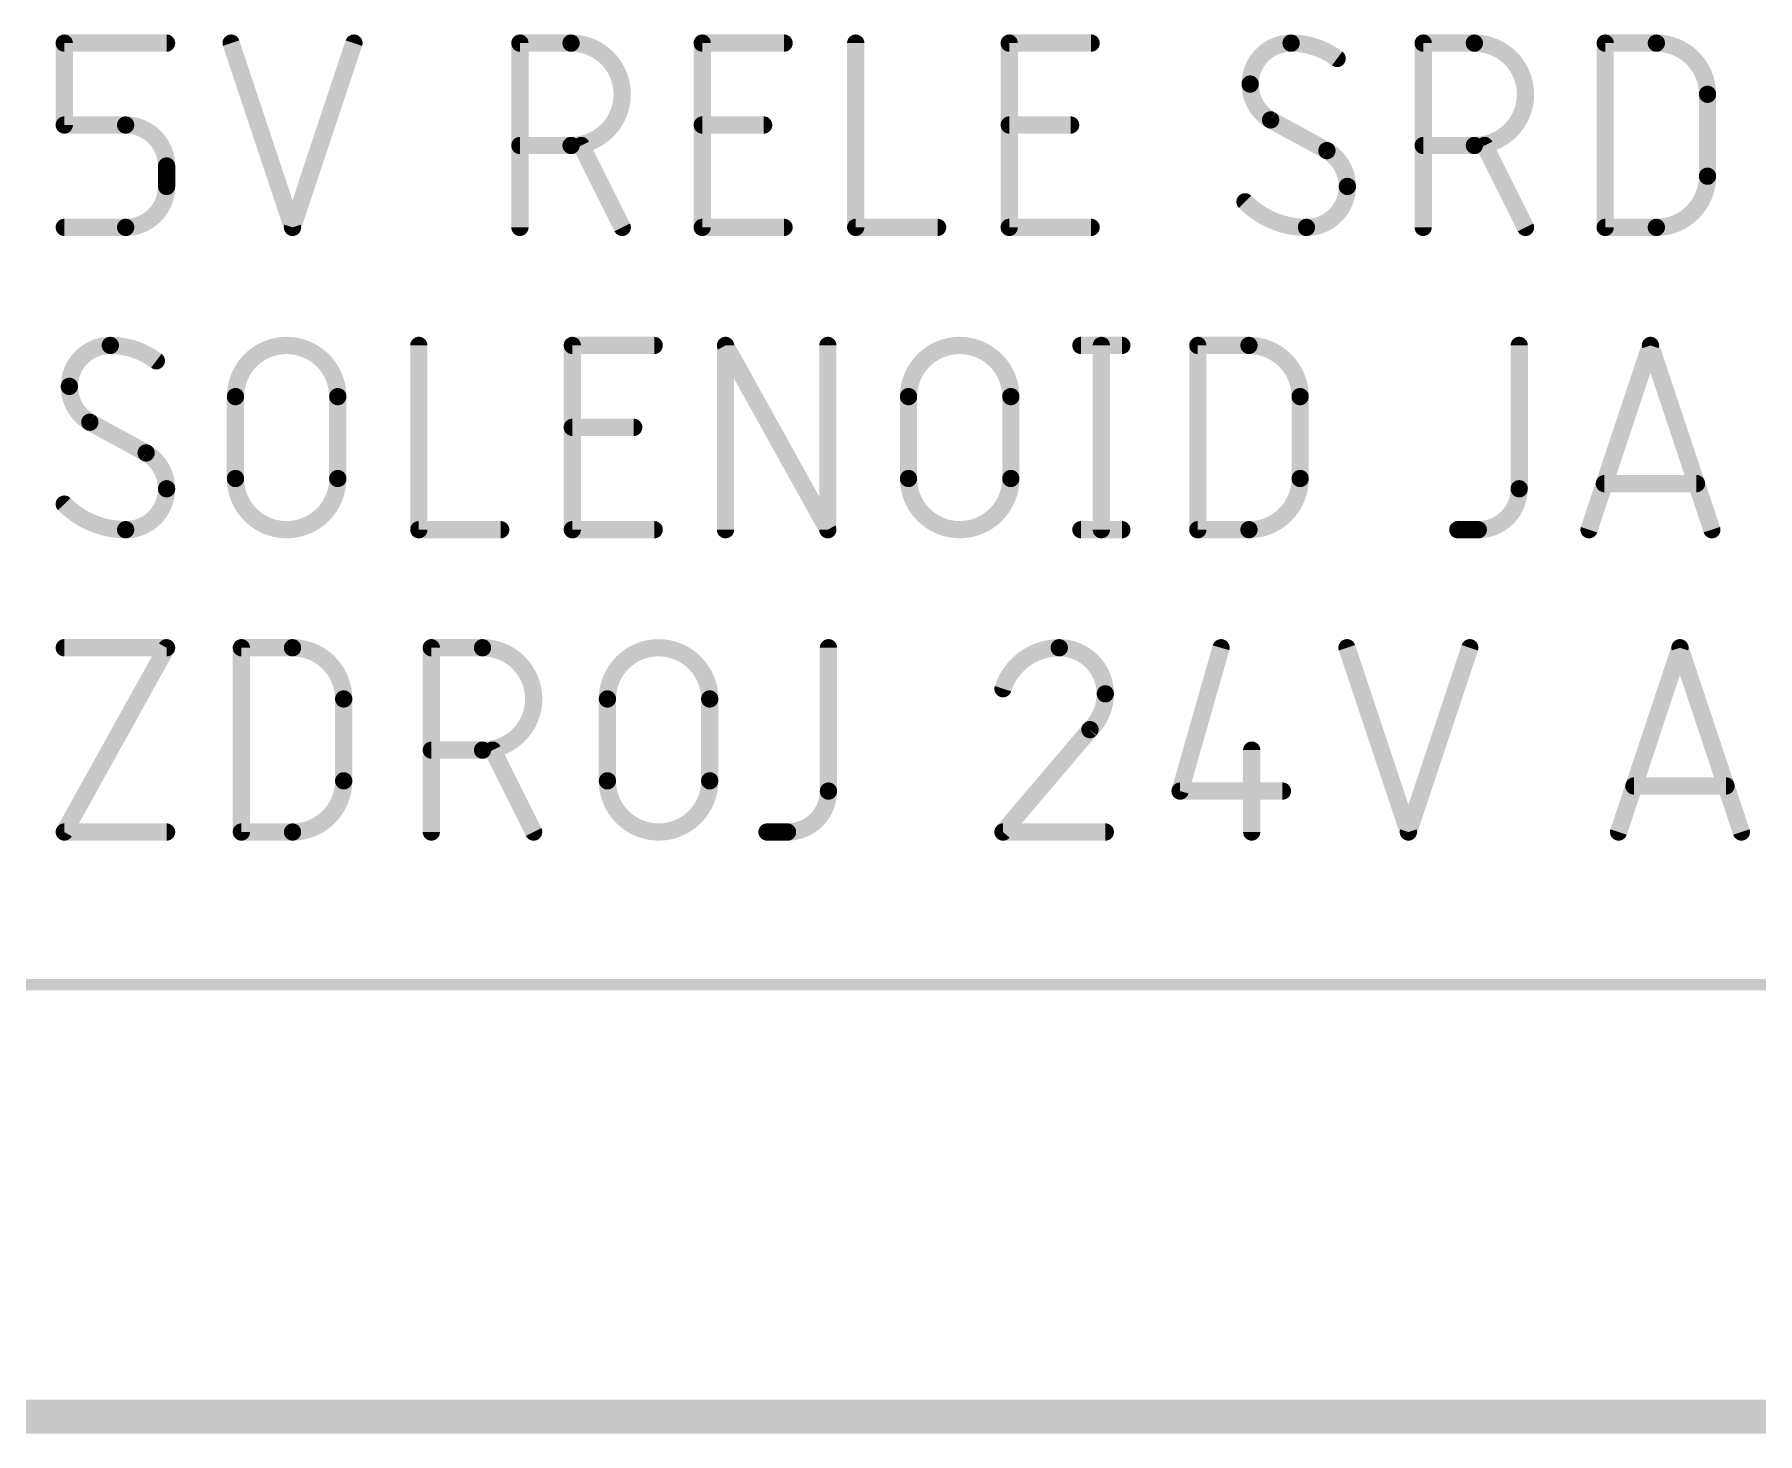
# Model space of a CAD drawing. Extents: x -10 to 250, y 0 to 179.
# Drawn here: x 162.37 to 177.58, y -0.15 to 12.19 of the extents above; entities that cross this region are included whole.
import ezdxf

# ---------------------------------------------------------------- set-up
doc = ezdxf.new("R2010")
doc.units = 0
doc.layers.add('94', color=14, linetype='CONTINUOUS')

msp = doc.modelspace()

# ---------------------------------------------------------------- linework, layer by layer
at = {"layer": '94'}
for points, const_width in [([(162.6362, 11.3933), (162.6362, 12.1158)], 0.1524), ([(162.6362, 12.1158), (163.5393, 12.1158)], 0.1524), ([(164.109, 12.1158), (164.6509, 10.4902)], 0.1524), ([(164.6509, 10.4902), (165.1927, 12.1158)], 0.1524), ([(166.6574, 10.4902), (166.6574, 12.1158)], 0.1524), ([(166.6574, 12.1158), (167.1089, 12.1158)], 0.1524), ([(168.2664, 10.4902), (168.2664, 12.1158)], 0.1524), ([(168.2664, 12.1158), (168.9889, 12.1158)], 0.1524), ([(169.6211, 12.1158), (169.6211, 10.4902)], 0.1524), ([(170.9758, 10.4902), (170.9758, 12.1158)], 0.1524), ([(170.9758, 12.1158), (171.6983, 12.1158)], 0.1524), ([(174.6293, 10.4902), (174.6293, 12.1158)], 0.1524), ([(174.6293, 12.1158), (175.0808, 12.1158)], 0.1524), ([(176.2354, 10.4902), (176.2354, 12.1158)], 0.1524), ([(176.2354, 12.1158), (176.6869, 12.1158)], 0.1524), ([(177.1385, 11.6642), (177.1385, 10.9418)], 0.1524), ([(163.1781, 11.3933), (162.6362, 11.3933)], 0.1524), ([(168.2664, 11.3933), (168.8083, 11.3933)], 0.1524), ([(170.9758, 11.3933), (171.5177, 11.3933)], 0.1524), ([(173.7795, 11.1675), (173.2828, 11.4385)], 0.1524), ([(167.1089, 11.2127), (166.6574, 11.2127)], 0.1524), ([(167.5605, 10.4902), (167.1992, 11.2127)], 0.1524), ([(175.0808, 11.2127), (174.6293, 11.2127)], 0.1524), ([(175.5324, 10.4902), (175.1712, 11.2127)], 0.1524), ([(163.5393, 10.8514), (163.5393, 11.0321)], 0.1524), ([(162.6362, 10.4902), (163.1781, 10.4902)], 0.1524), ([(168.9889, 10.4902), (168.2664, 10.4902)], 0.1524), ([(169.6211, 10.4902), (170.3436, 10.4902)], 0.1524), ([(171.6983, 10.4902), (170.9758, 10.4902)], 0.1524), ([(176.6869, 10.4902), (176.2354, 10.4902)], 0.1524), ([(165.7654, 9.4488), (165.7654, 7.8232)], 0.1524), ([(167.1201, 7.8232), (167.1201, 9.4488)], 0.1524), ([(167.1201, 9.4488), (167.8426, 9.4488)], 0.1524), ([(168.4719, 7.8232), (168.4719, 9.4488)], 0.1524), ([(168.4719, 9.4488), (169.375, 7.8232)], 0.1524), ([(169.375, 7.8232), (169.375, 9.4488)], 0.1524), ([(171.6085, 9.4488), (171.9698, 9.4488)], 0.1524), ([(171.7891, 9.4488), (171.7891, 7.8232)], 0.1524), ([(172.6402, 7.8232), (172.6402, 9.4488)], 0.1524), ([(172.6402, 9.4488), (173.0917, 9.4488)], 0.1524), ([(175.4766, 9.4488), (175.4766, 8.1844)], 0.1524), ([(176.093, 7.8232), (176.6348, 9.4488)], 0.1524), ([(176.6348, 9.4488), (177.1767, 7.8232)], 0.1524), ([(164.1472, 8.2748), (164.1472, 8.9972)], 0.1524), ([(165.0503, 8.9972), (165.0503, 8.2748)], 0.1524), ([(170.0871, 8.2748), (170.0871, 8.9972)], 0.1524), ([(170.9902, 8.9972), (170.9902, 8.2748)], 0.1524), ([(173.5433, 8.9972), (173.5433, 8.2748)], 0.1524), ([(163.3587, 8.5005), (162.862, 8.7715)], 0.1524), ([(167.1201, 8.7263), (167.662, 8.7263)], 0.1524), ([(177.0412, 8.2296), (176.2284, 8.2296)], 0.1524), ([(165.7654, 7.8232), (166.4879, 7.8232)], 0.1524), ([(167.8426, 7.8232), (167.1201, 7.8232)], 0.1524), ([(171.6085, 7.8232), (171.9698, 7.8232)], 0.1524), ([(173.0917, 7.8232), (172.6402, 7.8232)], 0.1524), ([(175.1153, 7.8232), (174.9347, 7.8232)], 0.1524), ([(162.6362, 6.7818), (163.5393, 6.7818)], 0.1524), ([(163.5393, 6.7818), (162.6362, 5.1562)], 0.1524), ([(164.1993, 5.1562), (164.1993, 6.7818)], 0.1524), ([(164.1993, 6.7818), (164.6509, 6.7818)], 0.1524), ([(165.8758, 5.1562), (165.8758, 6.7818)], 0.1524), ([(165.8758, 6.7818), (166.3274, 6.7818)], 0.1524), ([(169.3804, 6.7818), (169.3804, 5.5174)], 0.1524), ([(172.8451, 6.7818), (172.4839, 5.5174)], 0.1524), ([(173.9567, 6.7818), (174.4985, 5.1562)], 0.1524), ([(174.4985, 5.1562), (175.0404, 6.7818)], 0.1524), ([(176.3535, 5.1562), (176.8953, 6.7818)], 0.1524), ([(176.8953, 6.7818), (177.4372, 5.1562)], 0.1524), ([(165.1024, 6.3302), (165.1024, 5.6078)], 0.1524), ([(167.4298, 5.6078), (167.4298, 6.3302)], 0.1524), ([(168.3329, 6.3302), (168.3329, 5.6078)], 0.1524), ([(171.6884, 6.0593), (170.9207, 5.1562)], 0.1524), ([(166.3274, 5.8787), (165.8758, 5.8787)], 0.1524), ([(166.7789, 5.1562), (166.4177, 5.8787)], 0.1524), ([(173.116, 5.8787), (173.116, 5.1562)], 0.1524), ([(177.3017, 5.5626), (176.4889, 5.5626)], 0.1524), ([(172.4839, 5.5174), (173.387, 5.5174)], 0.1524), ([(162.6362, 5.1562), (163.5393, 5.1562)], 0.1524), ([(164.6509, 5.1562), (164.1993, 5.1562)], 0.1524), ([(169.0191, 5.1562), (168.8385, 5.1562)], 0.1524), ([(170.9207, 5.1562), (171.8239, 5.1562)], 0.1524), ([(-6.35, 3.81), (246.38, 3.81)], 0.1), ([(-10.16, 0), (250.19, 0)], 0.3)]:
    msp.add_lwpolyline(points, dxfattribs=dict(at, const_width=const_width))
for points, const_width in [([(162.6743, 12.1158, 1), (162.5981, 12.1158)], 0.0762), ([(162.6362, 12.1539, 1), (162.6362, 12.0777)], 0.0762), ([(163.5393, 12.0777, 1), (163.5393, 12.1539)], 0.0762), ([(164.1452, 12.1278, 1), (164.0729, 12.1038)], 0.0762), ([(165.2289, 12.1038, 1), (165.1566, 12.1278)], 0.0762), ([(166.6955, 12.1158, 1), (166.6193, 12.1158)], 0.0762), ([(166.6574, 12.1539, 1), (166.6574, 12.0777)], 0.0762), ([(167.1089, 11.2127, 1), (167.1089, 12.1158)], 0.1524), ([(167.1089, 12.1539, 1), (167.1089, 12.0777)], 0.0762), ([(167.1089, 12.0777, 1), (167.1089, 12.1539)], 0.0762), ([(168.3045, 12.1158, 1), (168.2283, 12.1158)], 0.0762), ([(168.2664, 12.1539, 1), (168.2664, 12.0777)], 0.0762), ([(168.9889, 12.0777, 1), (168.9889, 12.1539)], 0.0762), ([(169.6592, 12.1158, 1), (169.583, 12.1158)], 0.0762), ([(171.0139, 12.1158, 1), (170.9377, 12.1158)], 0.0762), ([(170.9758, 12.1539, 1), (170.9758, 12.0777)], 0.0762), ([(171.6983, 12.0777, 1), (171.6983, 12.1539)], 0.0762), ([(173.4634, 12.1158, 0.4142), (173.1022, 11.7546)], 0.1524), ([(173.8698, 11.9803, 0.1623), (173.4634, 12.1158)], 0.1524), ([(173.4634, 12.1539, 1), (173.4634, 12.0777)], 0.0762), ([(173.4634, 12.0777, 1), (173.4634, 12.1539)], 0.0762), ([(174.6674, 12.1158, 1), (174.5912, 12.1158)], 0.0762), ([(174.6293, 12.1539, 1), (174.6293, 12.0777)], 0.0762), ([(175.0808, 11.2127, 1), (175.0808, 12.1158)], 0.1524), ([(175.0808, 12.1539, 1), (175.0808, 12.0777)], 0.0762), ([(175.0808, 12.0777, 1), (175.0808, 12.1539)], 0.0762), ([(176.2735, 12.1158, 1), (176.1973, 12.1158)], 0.0762), ([(176.2354, 12.1539, 1), (176.2354, 12.0777)], 0.0762), ([(177.1385, 11.6642, 0.4142), (176.6869, 12.1158)], 0.1524), ([(176.6869, 12.1539, 1), (176.6869, 12.0777)], 0.0762), ([(176.6869, 12.0777, 1), (176.6869, 12.1539)], 0.0762), ([(173.847, 11.9499, 1), (173.8927, 12.0108)], 0.0762), ([(173.1022, 11.7546, 0.2656), (173.2828, 11.4385)], 0.1524), ([(173.1403, 11.7546, 1), (173.0641, 11.7546)], 0.0762), ([(173.0641, 11.7546, 1), (173.1403, 11.7546)], 0.0762), ([(177.1766, 11.6642, 1), (177.1004, 11.6642)], 0.0762), ([(177.1004, 11.6642, 1), (177.1766, 11.6642)], 0.0762), ([(162.6362, 11.4314, 1), (162.6362, 11.3552)], 0.0762), ([(162.5981, 11.3933, 1), (162.6743, 11.3933)], 0.0762), ([(163.5393, 11.0321, 0.4142), (163.1781, 11.3933)], 0.1524), ([(163.1781, 11.4314, 1), (163.1781, 11.3552)], 0.0762), ([(163.1781, 11.3552, 1), (163.1781, 11.4314)], 0.0762), ([(168.2664, 11.4314, 1), (168.2664, 11.3552)], 0.0762), ([(168.8083, 11.3552, 1), (168.8083, 11.4314)], 0.0762), ([(170.9758, 11.4314, 1), (170.9758, 11.3552)], 0.0762), ([(171.5177, 11.3552, 1), (171.5177, 11.4314)], 0.0762), ([(173.301, 11.4719, 1), (173.2645, 11.405)], 0.0762), ([(173.2634, 11.4056, 1), (173.3021, 11.4713)], 0.0762), ([(166.6574, 11.2508, 1), (166.6574, 11.1746)], 0.0762), ([(167.1089, 11.2508, 1), (167.1089, 11.1746)], 0.0762), ([(167.1089, 11.1746, 1), (167.1089, 11.2508)], 0.0762), ([(167.2333, 11.2297, 1), (167.1652, 11.1956)], 0.0762), ([(174.6293, 11.2508, 1), (174.6293, 11.1746)], 0.0762), ([(175.0808, 11.2508, 1), (175.0808, 11.1746)], 0.0762), ([(175.0808, 11.1746, 1), (175.0808, 11.2508)], 0.0762), ([(175.2052, 11.2297, 1), (175.1371, 11.1956)], 0.0762), ([(163.5774, 11.0321, 1), (163.5012, 11.0321)], 0.0762), ([(173.7988, 11.2004, 1), (173.7602, 11.1347)], 0.0762), ([(173.9601, 10.8514, 0.2656), (173.7795, 11.1675)], 0.1524), ([(173.7613, 11.1341, 1), (173.7977, 11.201)], 0.0762), ([(163.5012, 11.0321, 1), (163.5774, 11.0321)], 0.0762), ([(176.6869, 10.4902, 0.4142), (177.1385, 10.9418)], 0.1524), ([(177.1766, 10.9418, 1), (177.1004, 10.9418)], 0.0762), ([(177.1004, 10.9418, 1), (177.1766, 10.9418)], 0.0762), ([(163.1781, 10.4902, 0.4142), (163.5393, 10.8514)], 0.1524), ([(163.5774, 10.8514, 1), (163.5012, 10.8514)], 0.0762), ([(163.5012, 10.8514, 1), (163.5774, 10.8514)], 0.0762), ([(173.5989, 10.4902, 0.4142), (173.9601, 10.8514)], 0.1524), ([(173.9982, 10.8514, 1), (173.922, 10.8514)], 0.0762), ([(173.922, 10.8514, 1), (173.9982, 10.8514)], 0.0762), ([(173.057, 10.716, 0.2), (173.5989, 10.4902)], 0.1524), ([(173.0841, 10.7428, 1), (173.03, 10.6891)], 0.0762), ([(162.6362, 10.5283, 1), (162.6362, 10.4521)], 0.0762), ([(163.1781, 10.5283, 1), (163.1781, 10.4521)], 0.0762), ([(163.1781, 10.4521, 1), (163.1781, 10.5283)], 0.0762), ([(164.6147, 10.5022, 1), (164.687, 10.4782)], 0.0762), ([(164.6147, 10.4782, 1), (164.687, 10.5022)], 0.0762), ([(166.6193, 10.4902, 1), (166.6955, 10.4902)], 0.0762), ([(167.5264, 10.4732, 1), (167.5946, 10.5072)], 0.0762), ([(168.2664, 10.5283, 1), (168.2664, 10.4521)], 0.0762), ([(168.2283, 10.4902, 1), (168.3045, 10.4902)], 0.0762), ([(168.9889, 10.4521, 1), (168.9889, 10.5283)], 0.0762), ([(169.6211, 10.5283, 1), (169.6211, 10.4521)], 0.0762), ([(169.583, 10.4902, 1), (169.6592, 10.4902)], 0.0762), ([(170.3436, 10.4521, 1), (170.3436, 10.5283)], 0.0762), ([(170.9758, 10.5283, 1), (170.9758, 10.4521)], 0.0762), ([(170.9377, 10.4902, 1), (171.0139, 10.4902)], 0.0762), ([(171.6983, 10.4521, 1), (171.6983, 10.5283)], 0.0762), ([(173.5989, 10.5283, 1), (173.5989, 10.4521)], 0.0762), ([(173.5989, 10.4521, 1), (173.5989, 10.5283)], 0.0762), ([(174.5912, 10.4902, 1), (174.6674, 10.4902)], 0.0762), ([(175.4983, 10.4732, 1), (175.5665, 10.5072)], 0.0762), ([(176.2354, 10.5283, 1), (176.2354, 10.4521)], 0.0762), ([(176.1973, 10.4902, 1), (176.2735, 10.4902)], 0.0762), ([(176.6869, 10.5283, 1), (176.6869, 10.4521)], 0.0762), ([(176.6869, 10.4521, 1), (176.6869, 10.5283)], 0.0762), ([(163.0426, 9.4488, 0.4142), (162.6814, 9.0876)], 0.1524), ([(163.449, 9.3133, 0.1623), (163.0426, 9.4488)], 0.1524), ([(163.0426, 9.4869, 1), (163.0426, 9.4107)], 0.0762), ([(163.0426, 9.4107, 1), (163.0426, 9.4869)], 0.0762), ([(165.0503, 8.9972, 1), (164.1472, 8.9972)], 0.1524), ([(165.8035, 9.4488, 1), (165.7273, 9.4488)], 0.0762), ([(167.1582, 9.4488, 1), (167.082, 9.4488)], 0.0762), ([(167.1201, 9.4869, 1), (167.1201, 9.4107)], 0.0762), ([(167.8426, 9.4107, 1), (167.8426, 9.4869)], 0.0762), ([(168.51, 9.4488, 1), (168.4338, 9.4488)], 0.0762), ([(168.5052, 9.4673, 1), (168.4386, 9.4303)], 0.0762), ([(169.4131, 9.4488, 1), (169.3369, 9.4488)], 0.0762), ([(170.9902, 8.9972, 1), (170.0871, 8.9972)], 0.1524), ([(171.6085, 9.4869, 1), (171.6085, 9.4107)], 0.0762), ([(171.8272, 9.4488, 1), (171.751, 9.4488)], 0.0762), ([(171.9698, 9.4107, 1), (171.9698, 9.4869)], 0.0762), ([(172.6783, 9.4488, 1), (172.6021, 9.4488)], 0.0762), ([(172.6402, 9.4869, 1), (172.6402, 9.4107)], 0.0762), ([(173.5433, 8.9972, 0.4142), (173.0917, 9.4488)], 0.1524), ([(173.0917, 9.4869, 1), (173.0917, 9.4107)], 0.0762), ([(173.0917, 9.4107, 1), (173.0917, 9.4869)], 0.0762), ([(175.5147, 9.4488, 1), (175.4385, 9.4488)], 0.0762), ([(176.671, 9.4608, 1), (176.5987, 9.4368)], 0.0762), ([(176.671, 9.4368, 1), (176.5987, 9.4608)], 0.0762), ([(163.4261, 9.2829, 1), (163.4719, 9.3438)], 0.0762), ([(162.6814, 9.0876, 0.2656), (162.862, 8.7715)], 0.1524), ([(162.7195, 9.0876, 1), (162.6433, 9.0876)], 0.0762), ([(162.6433, 9.0876, 1), (162.7195, 9.0876)], 0.0762), ([(164.1853, 8.9972, 1), (164.1091, 8.9972)], 0.0762), ([(164.1091, 8.9972, 1), (164.1853, 8.9972)], 0.0762), ([(165.0884, 8.9972, 1), (165.0122, 8.9972)], 0.0762), ([(165.0122, 8.9972, 1), (165.0884, 8.9972)], 0.0762), ([(170.1252, 8.9972, 1), (170.049, 8.9972)], 0.0762), ([(170.049, 8.9972, 1), (170.1252, 8.9972)], 0.0762), ([(171.0283, 8.9972, 1), (170.9521, 8.9972)], 0.0762), ([(170.9521, 8.9972, 1), (171.0283, 8.9972)], 0.0762), ([(173.5814, 8.9972, 1), (173.5052, 8.9972)], 0.0762), ([(173.5052, 8.9972, 1), (173.5814, 8.9972)], 0.0762), ([(162.8802, 8.8049, 1), (162.8437, 8.738)], 0.0762), ([(162.8426, 8.7386, 1), (162.8813, 8.8043)], 0.0762), ([(167.1201, 8.7644, 1), (167.1201, 8.6882)], 0.0762), ([(167.662, 8.6882, 1), (167.662, 8.7644)], 0.0762), ([(163.378, 8.5334, 1), (163.3393, 8.4677)], 0.0762), ([(163.5393, 8.1844, 0.2656), (163.3587, 8.5005)], 0.1524), ([(163.3404, 8.4671, 1), (163.3769, 8.534)], 0.0762), ([(163.1781, 7.8232, 0.4142), (163.5393, 8.1844)], 0.1524), ([(163.5774, 8.1844, 1), (163.5012, 8.1844)], 0.0762), ([(163.5012, 8.1844, 1), (163.5774, 8.1844)], 0.0762), ([(164.1472, 8.2748, 1), (165.0503, 8.2748)], 0.1524), ([(164.1853, 8.2748, 1), (164.1091, 8.2748)], 0.0762), ([(164.1091, 8.2748, 1), (164.1853, 8.2748)], 0.0762), ([(165.0884, 8.2748, 1), (165.0122, 8.2748)], 0.0762), ([(165.0122, 8.2748, 1), (165.0884, 8.2748)], 0.0762), ([(170.0871, 8.2748, 1), (170.9902, 8.2748)], 0.1524), ([(170.1252, 8.2748, 1), (170.049, 8.2748)], 0.0762), ([(170.049, 8.2748, 1), (170.1252, 8.2748)], 0.0762), ([(171.0283, 8.2748, 1), (170.9521, 8.2748)], 0.0762), ([(170.9521, 8.2748, 1), (171.0283, 8.2748)], 0.0762), ([(173.0917, 7.8232, 0.4142), (173.5433, 8.2748)], 0.1524), ([(173.5814, 8.2748, 1), (173.5052, 8.2748)], 0.0762), ([(173.5052, 8.2748, 1), (173.5814, 8.2748)], 0.0762), ([(175.1153, 7.8232, 0.4142), (175.4766, 8.1844)], 0.1524), ([(175.5147, 8.1844, 1), (175.4385, 8.1844)], 0.0762), ([(175.4385, 8.1844, 1), (175.5147, 8.1844)], 0.0762), ([(176.2284, 8.2677, 1), (176.2284, 8.1915)], 0.0762), ([(177.0412, 8.1915, 1), (177.0412, 8.2677)], 0.0762), ([(162.6362, 8.049, 0.2), (163.1781, 7.8232)], 0.1524), ([(162.6633, 8.0758, 1), (162.6091, 8.0221)], 0.0762), ([(163.1781, 7.8613, 1), (163.1781, 7.7851)], 0.0762), ([(163.1781, 7.7851, 1), (163.1781, 7.8613)], 0.0762), ([(165.7654, 7.8613, 1), (165.7654, 7.7851)], 0.0762), ([(165.7273, 7.8232, 1), (165.8035, 7.8232)], 0.0762), ([(166.4879, 7.7851, 1), (166.4879, 7.8613)], 0.0762), ([(167.1201, 7.8613, 1), (167.1201, 7.7851)], 0.0762), ([(167.082, 7.8232, 1), (167.1582, 7.8232)], 0.0762), ([(167.8426, 7.7851, 1), (167.8426, 7.8613)], 0.0762), ([(168.4338, 7.8232, 1), (168.51, 7.8232)], 0.0762), ([(169.3369, 7.8232, 1), (169.4131, 7.8232)], 0.0762), ([(169.3417, 7.8047, 1), (169.4083, 7.8417)], 0.0762), ([(171.6085, 7.8613, 1), (171.6085, 7.7851)], 0.0762), ([(171.751, 7.8232, 1), (171.8272, 7.8232)], 0.0762), ([(171.9698, 7.7851, 1), (171.9698, 7.8613)], 0.0762), ([(172.6402, 7.8613, 1), (172.6402, 7.7851)], 0.0762), ([(172.6021, 7.8232, 1), (172.6783, 7.8232)], 0.0762), ([(173.0917, 7.8613, 1), (173.0917, 7.7851)], 0.0762), ([(173.0917, 7.7851, 1), (173.0917, 7.8613)], 0.0762), ([(174.9347, 7.8613, 1), (174.9347, 7.7851)], 0.0762), ([(175.1153, 7.8613, 1), (175.1153, 7.7851)], 0.0762), ([(175.1153, 7.7851, 1), (175.1153, 7.8613)], 0.0762), ([(176.0568, 7.8352, 1), (176.1291, 7.8112)], 0.0762), ([(177.1405, 7.8112, 1), (177.2128, 7.8352)], 0.0762), ([(162.6362, 6.8199, 1), (162.6362, 6.7437)], 0.0762), ([(163.5726, 6.7633, 1), (163.506, 6.8003)], 0.0762), ([(163.5393, 6.7437, 1), (163.5393, 6.8199)], 0.0762), ([(164.2374, 6.7818, 1), (164.1612, 6.7818)], 0.0762), ([(164.1993, 6.8199, 1), (164.1993, 6.7437)], 0.0762), ([(165.1024, 6.3302, 0.4142), (164.6509, 6.7818)], 0.1524), ([(164.6509, 6.8199, 1), (164.6509, 6.7437)], 0.0762), ([(164.6509, 6.7437, 1), (164.6509, 6.8199)], 0.0762), ([(165.9139, 6.7818, 1), (165.8377, 6.7818)], 0.0762), ([(165.8758, 6.8199, 1), (165.8758, 6.7437)], 0.0762), ([(166.3274, 5.8787, 1), (166.3274, 6.7818)], 0.1524), ([(166.3274, 6.8199, 1), (166.3274, 6.7437)], 0.0762), ([(166.3274, 6.7437, 1), (166.3274, 6.8199)], 0.0762), ([(168.3329, 6.3302, 1), (167.4298, 6.3302)], 0.1524), ([(169.4185, 6.7818, 1), (169.3423, 6.7818)], 0.0762), ([(171.4175, 6.7818, 0.3252), (170.9207, 6.4206)], 0.1524), ([(171.8239, 6.3754, 0.4142), (171.4175, 6.7818)], 0.1524), ([(171.4175, 6.8199, 1), (171.4175, 6.7437)], 0.0762), ([(171.4175, 6.7437, 1), (171.4175, 6.8199)], 0.0762), ([(172.8817, 6.7713, 1), (172.8085, 6.7923)], 0.0762), ([(173.9928, 6.7938, 1), (173.9205, 6.7698)], 0.0762), ([(175.0766, 6.7698, 1), (175.0043, 6.7938)], 0.0762), ([(176.9315, 6.7938, 1), (176.8592, 6.7698)], 0.0762), ([(176.9315, 6.7698, 1), (176.8592, 6.7938)], 0.0762), ([(165.1405, 6.3302, 1), (165.0643, 6.3302)], 0.0762), ([(167.4679, 6.3302, 1), (167.3917, 6.3302)], 0.0762), ([(168.371, 6.3302, 1), (168.2948, 6.3302)], 0.0762), ([(170.8845, 6.4323, 1), (170.957, 6.4088)], 0.0762), ([(171.6884, 6.0593, 0.2053), (171.8239, 6.3754)], 0.1524), ([(171.862, 6.3754, 1), (171.7858, 6.3754)], 0.0762), ([(171.7858, 6.3754, 1), (171.862, 6.3754)], 0.0762), ([(165.0643, 6.3302, 1), (165.1405, 6.3302)], 0.0762), ([(167.3917, 6.3302, 1), (167.4679, 6.3302)], 0.0762), ([(168.2948, 6.3302, 1), (168.371, 6.3302)], 0.0762), ([(171.6621, 6.0869, 1), (171.7147, 6.0317)], 0.0762), ([(171.7174, 6.0346, 1), (171.6594, 6.084)], 0.0762), ([(165.8758, 5.9168, 1), (165.8758, 5.8406)], 0.0762), ([(166.3274, 5.9168, 1), (166.3274, 5.8406)], 0.0762), ([(166.3274, 5.8406, 1), (166.3274, 5.9168)], 0.0762), ([(166.4518, 5.8957, 1), (166.3836, 5.8616)], 0.0762), ([(173.1541, 5.8787, 1), (173.0779, 5.8787)], 0.0762), ([(164.6509, 5.1562, 0.4142), (165.1024, 5.6078)], 0.1524), ([(165.1405, 5.6078, 1), (165.0643, 5.6078)], 0.0762), ([(165.0643, 5.6078, 1), (165.1405, 5.6078)], 0.0762), ([(167.4298, 5.6078, 1), (168.3329, 5.6078)], 0.1524), ([(167.4679, 5.6078, 1), (167.3917, 5.6078)], 0.0762), ([(167.3917, 5.6078, 1), (167.4679, 5.6078)], 0.0762), ([(168.371, 5.6078, 1), (168.2948, 5.6078)], 0.0762), ([(168.2948, 5.6078, 1), (168.371, 5.6078)], 0.0762), ([(176.4889, 5.6007, 1), (176.4889, 5.5245)], 0.0762), ([(177.3017, 5.5245, 1), (177.3017, 5.6007)], 0.0762), ([(169.0191, 5.1562, 0.4142), (169.3804, 5.5174)], 0.1524), ([(169.4185, 5.5174, 1), (169.3423, 5.5174)], 0.0762), ([(169.3423, 5.5174, 1), (169.4185, 5.5174)], 0.0762), ([(172.4472, 5.5279, 1), (172.5205, 5.507)], 0.0762), ([(172.4839, 5.5555, 1), (172.4839, 5.4793)], 0.0762), ([(173.387, 5.4793, 1), (173.387, 5.5555)], 0.0762), ([(162.6362, 5.1943, 1), (162.6362, 5.1181)], 0.0762), ([(162.6029, 5.1747, 1), (162.6695, 5.1377)], 0.0762), ([(163.5393, 5.1181, 1), (163.5393, 5.1943)], 0.0762), ([(164.1993, 5.1943, 1), (164.1993, 5.1181)], 0.0762), ([(164.1612, 5.1562, 1), (164.2374, 5.1562)], 0.0762), ([(164.6509, 5.1943, 1), (164.6509, 5.1181)], 0.0762), ([(164.6509, 5.1181, 1), (164.6509, 5.1943)], 0.0762), ([(165.8377, 5.1562, 1), (165.9139, 5.1562)], 0.0762), ([(166.7448, 5.1392, 1), (166.813, 5.1732)], 0.0762), ([(168.8385, 5.1943, 1), (168.8385, 5.1181)], 0.0762), ([(169.0191, 5.1943, 1), (169.0191, 5.1181)], 0.0762), ([(169.0191, 5.1181, 1), (169.0191, 5.1943)], 0.0762), ([(170.9207, 5.1943, 1), (170.9207, 5.1181)], 0.0762), ([(170.8917, 5.1809, 1), (170.9498, 5.1315)], 0.0762), ([(171.8239, 5.1181, 1), (171.8239, 5.1943)], 0.0762), ([(173.0779, 5.1562, 1), (173.1541, 5.1562)], 0.0762), ([(174.4624, 5.1682, 1), (174.5347, 5.1442)], 0.0762), ([(174.4624, 5.1442, 1), (174.5347, 5.1682)], 0.0762), ([(176.3173, 5.1682, 1), (176.3896, 5.1442)], 0.0762), ([(177.4011, 5.1442, 1), (177.4733, 5.1682)], 0.0762)]:
    msp.add_lwpolyline(points, format="xyb", dxfattribs=dict(at, const_width=const_width))

doc.saveas('drawing.dxf')
